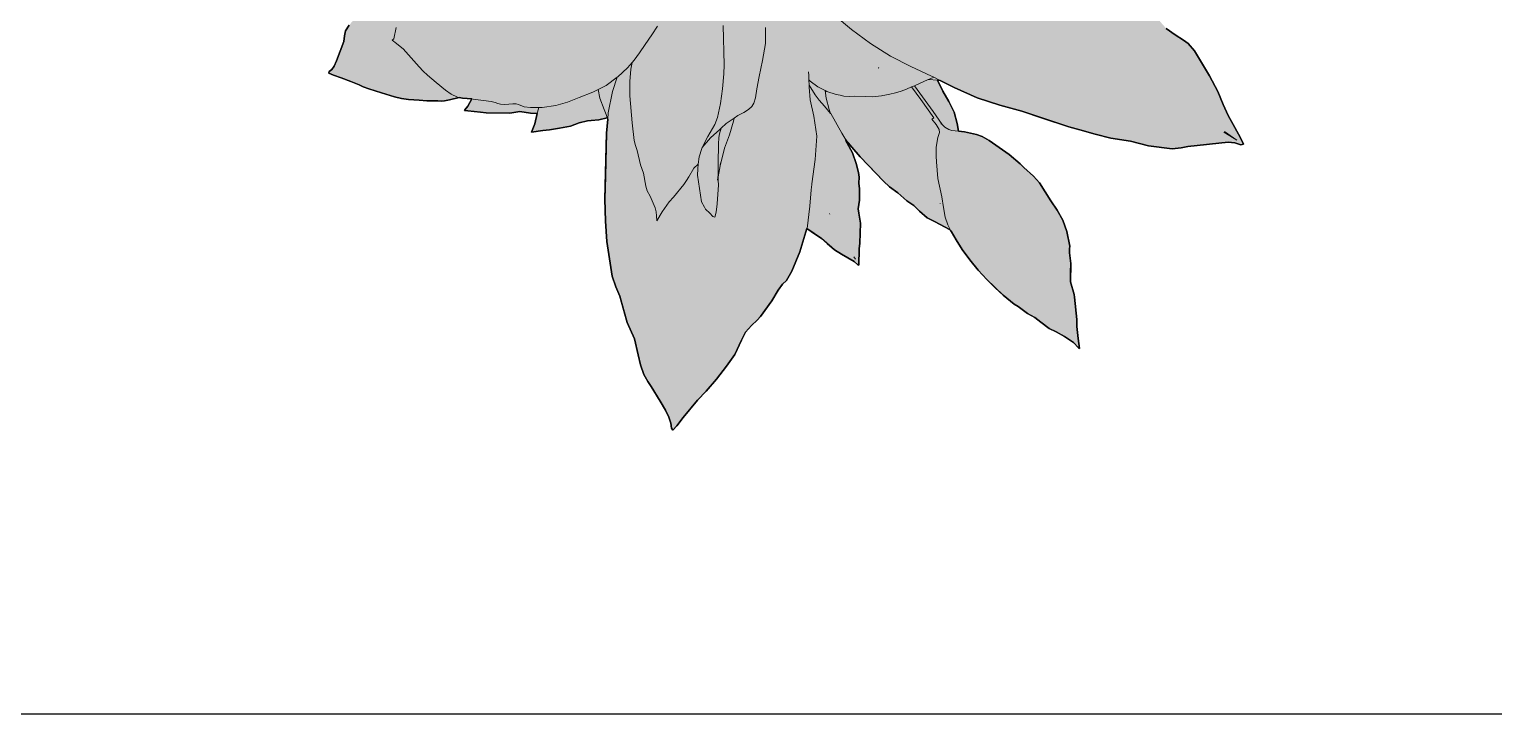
# Model space of a CAD drawing. Header units: millimetres. Extents: x 488786 to 747986, y 25193 to 95000.
# Drawn here: x 579773 to 581064, y 80073 to 80676 of the extents above; entities that cross this region are included whole.
import ezdxf

# ---------------------------------------------------------------- set-up
doc = ezdxf.new("R2010")
doc.units = ezdxf.units.MM
for name, color, linetype in [('10. ETC', 251, 'Continuous'), ('25. 255', 255, 'Continuous'), ('6. FUR1', 181, 'Continuous')]:
    doc.layers.add(name, color=color, linetype=linetype)
doc.layers.add('7. FUR2', color=241, linetype='Continuous', lineweight=5)

# ---------------------------------------------------------------- blocks, each defined once
blk = doc.blocks.new('YUHIHA_Accessory_Plant_Radial_A_Plan', base_point=(62331.6, -72220.1))
at = {"layer": '25. 255'}
h = blk.add_hatch(color=256, dxfattribs=at)
h.dxf.hatch_style = 1
h.paths.add_polyline_path([(61891.8, -72137.5), (61887.9, -72134.2), (61889.2, -72132.9), (61897.4, -72130.3), (61902.9, -72126.8), (61921, -72113.2), (61924.2, -72109.2), (61927.7, -72106.2), (61934.3, -72103.1), (61941.8, -72100.4), (61959.4, -72094.8), (61966.3, -72092.4), (61986.3, -72088.4), (61993.7, -72086.6), (62013.3, -72083), (62027.6, -72080.9), (62043, -72078.3), (62059.9, -72076.5), (62060, -72076.5), (62080.3, -72071.8), (62094, -72069.5), (62100.5, -72068.8), (62098.9, -72060.7), (62098.3, -72052.2), (62092.9, -72047.2), (62083.7, -72036.7), (62079.2, -72030.6), (62076.1, -72024.9), (62073.7, -72022.5), (62068.5, -72019.1), (62048.5, -72006.4), (62046.6, -72003.8), (62045.7, -72001.4), (62040.1, -71992.9), (62035.3, -71982), (62031.9, -71976.5), (62029.7, -71973.1), (62024.9, -71966.3), (62006.4, -71941.7), (62002.5, -71936.1), (62001.1, -71932), (61997, -71915.8), (61994.1, -71908.6), (61992.2, -71904.1), (61993.1, -71903.8), (61995.7, -71905.3), (61999, -71906.2), (62003.9, -71906.5), (62021.5, -71906.3), (62024.5, -71906.2), (62029.8, -71905.7), (62037.1, -71905.8), (62045.8, -71907.4), (62054.5, -71909.7), (62068.2, -71914.1), (62074.9, -71915.6), (62082.5, -71917.7), (62101.2, -71925.6), (62108.9, -71928.4), (62130.3, -71936.8), (62163.6, -71950.9), (62164, -71949.8), (62166.8, -71940.9), (62166.8, -71932.4), (62168.2, -71920.8), (62171.8, -71904.7), (62173.8, -71898.7), (62178.1, -71880.2), (62182.7, -71885), (62185.7, -71887.4), (62197.3, -71895.3), (62203.3, -71899.2), (62210.2, -71907.1), (62215.3, -71913.7), (62222.2, -71919.9), (62229.6, -71928.5), (62230.5, -71926.4), (62233.5, -71922.4), (62235.7, -71918), (62240.2, -71911.4), (62245.8, -71903.7), (62248, -71897.1), (62250.1, -71892.1), (62261.7, -71873.5), (62269.6, -71861.8), (62271.6, -71866.1), (62273.1, -71868.7), (62282.7, -71882.9), (62287.6, -71896.5), (62287.8, -71896.9), (62294.9, -71897.8), (62299.4, -71898.6), (62308.5, -71901.3), (62314.5, -71903.8), (62321.4, -71907.7), (62340.6, -71924.1), (62345.3, -71930.3), (62355.5, -71951.5), (62359.4, -71962.1), (62360.4, -71965.6), (62365.8, -71952.5), (62367.1, -71943), (62367.4, -71935.6), (62368.6, -71931.4), (62372, -71926.4), (62372.5, -71922.4), (62373.5, -71917.1), (62376.3, -71914.4), (62378.1, -71912.3), (62378.9, -71905.2), (62380.4, -71903.3), (62387.4, -71899.6), (62396.4, -71896.4), (62406, -71892.8), (62407.9, -71892.2), (62409, -71893.1), (62410, -71895), (62414.3, -71900.2), (62429.8, -71916.7), (62430.2, -71917.4), (62443.2, -71902.4), (62448.1, -71898.4), (62450.2, -71895.7), (62456.6, -71883.1), (62464.7, -71869.6), (62466.5, -71867.1), (62475.1, -71858.7), (62480.1, -71855.2), (62484.6, -71852.2), (62498.2, -71839.6), (62519.5, -71817.9), (62524.4, -71813.3), (62528, -71811.3), (62542.4, -71804.8), (62552.8, -71798.3), (62553.1, -71799), (62551.9, -71801.8), (62551.3, -71805.1), (62551.2, -71809.9), (62552.1, -71826.6), (62552.9, -71834.5), (62553, -71841.4), (62551.9, -71849.9), (62546.6, -71872.3), (62543.6, -71886.4), (62540.4, -71895.8), (62537, -71905.4), (62532, -71921.9), (62516.3, -71967.8), (62514.4, -71972.9), (62517.1, -71971.9), (62522.1, -71970.9), (62528.4, -71970.4), (62531.1, -71969.7), (62544.5, -71967.5), (62554.5, -71967.4), (62565.1, -71964.1), (62571.6, -71963), (62579.2, -71961.9), (62592.2, -71960.6), (62597.2, -71959.9), (62608.8, -71957.4), (62612.2, -71956.7), (62611.6, -71957.9), (62606.7, -71962.9), (62604.4, -71966.3), (62599, -71978.2), (62596.9, -71984.1), (62591.5, -71991.9), (62587, -71997.7), (62583.3, -72004.8), (62575.7, -72014.7), (62573.4, -72018.8), (62566.1, -72029.1), (62559.7, -72036.3), (62546.9, -72049.8), (62575.8, -72040), (62587.5, -72036.5), (62600.8, -72033.9), (62618.3, -72032.6), (62625.6, -72033.6), (62628.9, -72033.5), (62642.2, -72034.2), (62651.9, -72036.5), (62656.9, -72037.8), (62662, -72038), (62668.8, -72037.7), (62678.9, -72038.6), (62704.4, -72042.9), (62717.7, -72044.1), (62728.9, -72044.2), (62724.2, -72047.3), (62716.8, -72052.9), (62706.2, -72063.9), (62701.5, -72069.5), (62692.7, -72076.7), (62688.9, -72079.5), (62685.7, -72082.2), (62679.3, -72089.3), (62668.2, -72099.6), (62664.3, -72103.7), (62659.8, -72107.9), (62652.3, -72112.9), (62642.5, -72119.2), (62631.1, -72127.1), (62618.3, -72135.2), (62604.7, -72142.5), (62591.6, -72148.3), (62580.7, -72151.7), (62563.4, -72155.6), (62555.9, -72155.8), (62565.2, -72157.1), (62574.9, -72160.2), (62582.6, -72163.6), (62586.3, -72166), (62590.4, -72169.6), (62601.6, -72177.9), (62608.8, -72184.5), (62615.3, -72187.4), (62620.2, -72190.2), (62634.2, -72200.6), (62638, -72204.1), (62649.7, -72213.7), (62649, -72214.3), (62644.7, -72215.2), (62634.6, -72220.5), (62626.5, -72225.1), (62622.4, -72226.4), (62622, -72226.4), (62652.3, -72241.8), (62661.2, -72247.3), (62667.7, -72253.7), (62670.6, -72256.4), (62680.7, -72262.7), (62686.9, -72266.9), (62692.3, -72270.9), (62695.7, -72273.6), (62698.5, -72276.7), (62702.1, -72281.9), (62707.3, -72287.8), (62715.1, -72293.4), (62722.5, -72298), (62726.5, -72300.9), (62732.3, -72307.5), (62745.3, -72329.6), (62752.7, -72343.4), (62757.4, -72354.9), (62762, -72364.4), (62767.8, -72375.2), (62772.9, -72384.2), (62775.4, -72389.7), (62773.1, -72390.2), (62767.9, -72388.6), (62761.9, -72388), (62726.3, -72391.7), (62720.5, -72393), (62712.4, -72393.9), (62691.7, -72391.1), (62675.7, -72387.1), (62658.3, -72384.5), (62644.6, -72381), (62631, -72377.2), (62621.3, -72374.6), (62579.9, -72360.6), (62560.7, -72355.3), (62540.5, -72348.9), (62520.2, -72339.7), (62508.1, -72333.7), (62505.7, -72333.4), (62510.4, -72343), (62515.6, -72352.2), (62520.2, -72361.5), (62523, -72371.6), (62524.2, -72378.4), (62529.3, -72379), (62540.1, -72381.2), (62545.1, -72383.1), (62551.2, -72386.6), (62568.7, -72398.9), (62578.4, -72407.1), (62581.7, -72410.4), (62590.2, -72418.1), (62595.6, -72423.7), (62605.5, -72439.7), (62611, -72448), (62616.1, -72456.7), (62619.7, -72466.6), (62622.2, -72479.7), (62622, -72482.1), (62622, -72485.5), (62623.1, -72495), (62623, -72511), (62626.1, -72522.3), (62626.4, -72524.6), (62628.4, -72544.4), (62628.6, -72550.4), (62629.6, -72561.1), (62630.9, -72569.9), (62629.9, -72569.4), (62625.5, -72564.5), (62617.7, -72559.4), (62610.1, -72555.3), (62604.1, -72552.4), (62596.7, -72546.8), (62591.5, -72542.5), (62585.1, -72539), (62576.8, -72532.9), (62573.2, -72530.7), (62563.4, -72522.8), (62549.1, -72509), (62541.5, -72500.8), (62534.1, -72491.7), (62527.5, -72482.5), (62522.1, -72474.2), (62517.9, -72467), (62517.5, -72466.1), (62516.1, -72465), (62503.7, -72458.3), (62496.5, -72454.7), (62489.7, -72448.7), (62484.8, -72443.9), (62478.5, -72439.6), (62470.6, -72432.7), (62463.2, -72427.4), (62458.1, -72422.3), (62437.4, -72401), (62430, -72392.5), (62426.8, -72388.5), (62424.9, -72386.7), (62426.1, -72388.8), (62430.6, -72397.5), (62434, -72406.9), (62436.1, -72414.7), (62436.5, -72418.9), (62436.2, -72424), (62436.9, -72429), (62436.8, -72439), (62435.8, -72446.7), (62436.3, -72450.7), (62437.7, -72459.4), (62437.2, -72476.9), (62436.5, -72482.1), (62436.4, -72496.3), (62435.5, -72496.1), (62432.1, -72493.3), (62420.9, -72486.6), (62414.8, -72482.9), (62403.4, -72472.8), (62390.5, -72464.1), (62384.3, -72484.7), (62377.3, -72501.7), (62372.4, -72509.9), (62369.1, -72513.3), (62365, -72518.5), (62359.6, -72528), (62349.7, -72541.7), (62346.7, -72544.8), (62341.7, -72549.5), (62336.4, -72555.6), (62332.8, -72562.5), (62327, -72575.2), (62319.7, -72585.6), (62310.7, -72596.9), (62301.8, -72607.6), (62294, -72615.4), (62281.3, -72630.8), (62275.9, -72638), (62272.3, -72641.9), (62271.1, -72640.2), (62270.4, -72635.6), (62268.8, -72630.5), (62265.8, -72624.3), (62261.2, -72616.3), (62253.3, -72603.3), (62250.2, -72599.1), (62246.8, -72592.9), (62243.9, -72584.4), (62241.7, -72575.4), (62238.4, -72561.3), (62232.1, -72546.9), (62225.5, -72523.8), (62222.1, -72515.4), (62218.9, -72506.2), (62214.2, -72475.6), (62212.9, -72457.5), (62212.3, -72438.3), (62213.9, -72380), (62214.9, -72367.7), (62214.5, -72366.5), (62207, -72368.3), (62200.2, -72369), (62196.9, -72369.2), (62189.8, -72370.9), (62182.1, -72373.8), (62172.3, -72375.7), (62163.5, -72377), (62157.7, -72377.6), (62147.6, -72379.1), (62150.5, -72371.9), (62152.8, -72362.7), (62146.8, -72362.3), (62137.3, -72360.9), (62128.5, -72362.5), (62107.8, -72362.1), (62102.8, -72361.4), (62088.7, -72360.2), (62088.9, -72359.4), (62091.6, -72356.3), (62095, -72349.9), (62086.7, -72349.1), (62083.9, -72348.6), (62075.4, -72350.6), (62071, -72351.5), (62068, -72351.7), (62065.1, -72351.5), (62055.4, -72351.5), (62048.7, -72351), (62039.3, -72350.4), (62033.2, -72349.5), (62026.8, -72347.9), (62015.3, -72344.6), (62004.3, -72341.1), (61999.4, -72339.2), (61995.7, -72337.4), (61988.4, -72334.4), (61980, -72331.2), (61973, -72329), (61969, -72327.2), (61969.3, -72325.8), (61971.6, -72324), (61973.6, -72321.1), (61975.9, -72316.4), (61982.3, -72299.1), (61982.7, -72294.1), (61983.7, -72289.9), (61986.9, -72284.9), (61991, -72280), (62000.9, -72269.1), (62004.8, -72264.6), (62017.7, -72254.6), (62022.3, -72250.6), (62035.3, -72240.3), (62045.1, -72233.1), (62055.6, -72224.8), (62066.7, -72217.3), (62048.9, -72214.5), (62032.8, -72211.3), (62024.5, -72208.8), (62018.1, -72205.4), (62015.3, -72204.2), (62005.6, -72201.8), (61999.5, -72200.4), (61994.1, -72199.1), (61990.7, -72198), (61987.4, -72196.9), (61976.3, -72193), (61968.8, -72190.1), (61958.3, -72185.9), (61951.7, -72182.6), (61945, -72178.2), (61933.5, -72169.9), (61922.7, -72161.6), (61918, -72157.5), (61914.6, -72154.3), (61899, -72142.5)])
at = {"layer": '6. FUR1'}
for p, q in [((61986.9, -72284.9), (61983.7, -72289.9)), ((62715.1, -72293.4), (62707.3, -72287.8)), ((61982.3, -72299.1), (61975.9, -72316.4)), ((61982.7, -72294.1), (61982.3, -72299.1)), ((61983.7, -72289.9), (61982.7, -72294.1)), ((62722.5, -72298), (62715.1, -72293.4)), ((62726.5, -72300.9), (62722.5, -72298)), ((62732.3, -72307.5), (62726.5, -72300.9)), ((62745.3, -72329.6), (62732.3, -72307.5)), ((61969.3, -72325.8), (61969, -72327.2)), ((61969, -72327.2), (61973, -72329)), ((61971.6, -72324), (61969.3, -72325.8)), ((61973.6, -72321.1), (61971.6, -72324)), ((61975.9, -72316.4), (61973.6, -72321.1)), ((61973, -72329), (61980, -72331.2)), ((61980, -72331.2), (61988.4, -72334.4)), ((61988.4, -72334.4), (61995.7, -72337.4)), ((61995.7, -72337.4), (61999.4, -72339.2)), ((61999.4, -72339.2), (62004.3, -72341.1)), ((62510.4, -72343), (62505.7, -72333.4)), ((62505.7, -72333.4), (62508.1, -72333.7)), ((62508.1, -72333.7), (62520.2, -72339.7)), ((62520.2, -72339.7), (62540.5, -72348.9)), ((62752.7, -72343.4), (62745.3, -72329.6)), ((62004.3, -72341.1), (62015.3, -72344.6)), ((62015.3, -72344.6), (62026.8, -72347.9)), ((62026.8, -72347.9), (62033.2, -72349.5)), ((62033.2, -72349.5), (62039.3, -72350.4)), ((62039.3, -72350.4), (62048.7, -72351)), ((62048.7, -72351), (62055.4, -72351.5)), ((62055.4, -72351.5), (62065.1, -72351.5)), ((62065.1, -72351.5), (62068, -72351.7)), ((62068, -72351.7), (62071, -72351.5)), ((62071, -72351.5), (62075.4, -72350.6)), ((62075.4, -72350.6), (62083.9, -72348.6)), ((62083.9, -72348.6), (62086.7, -72349.1)), ((62086.7, -72349.1), (62095, -72349.9)), ((62095, -72349.9), (62091.6, -72356.3)), ((62515.6, -72352.2), (62510.4, -72343)), ((62520.2, -72361.5), (62515.6, -72352.2)), ((62540.5, -72348.9), (62560.7, -72355.3)), ((62757.4, -72354.9), (62752.7, -72343.4)), ((62088.9, -72359.4), (62088.7, -72360.2)), ((62088.7, -72360.2), (62094.5, -72360.7)), ((62091.6, -72356.3), (62088.9, -72359.4)), ((62094.5, -72360.7), (62102.8, -72361.4)), ((62102.8, -72361.4), (62107.8, -72362.1)), ((62107.8, -72362.1), (62128.5, -72362.5)), ((62128.5, -72362.5), (62137.3, -72360.9)), ((62137.3, -72360.9), (62146.8, -72362.3)), ((62146.8, -72362.3), (62152.8, -72362.7)), ((62152.8, -72362.7), (62150.5, -72371.9)), ((62523, -72371.6), (62520.2, -72361.5)), ((62560.7, -72355.3), (62579.9, -72360.6)), ((62579.9, -72360.6), (62597.2, -72366.5)), ((62762, -72364.4), (62757.4, -72354.9)), ((62767.8, -72375.2), (62762, -72364.4)), ((62150.5, -72371.9), (62147.6, -72379.1)), ((62147.6, -72379.1), (62157.7, -72377.6)), ((62157.7, -72377.6), (62163.5, -72377)), ((62163.5, -72377), (62172.3, -72375.7)), ((62172.3, -72375.7), (62182.1, -72373.8)), ((62182.1, -72373.8), (62189.8, -72370.9)), ((62189.8, -72370.9), (62196.9, -72369.2)), ((62196.9, -72369.2), (62200.2, -72369)), ((62200.2, -72369), (62207, -72368.3)), ((62207, -72368.3), (62214.5, -72366.5)), ((62214.9, -72367.7), (62213.9, -72380)), ((62214.5, -72366.5), (62214.9, -72367.7)), ((62524.2, -72378.4), (62523, -72371.6)), ((62529.3, -72379), (62524.2, -72378.4)), ((62540.1, -72381.2), (62529.3, -72379)), ((62597.2, -72366.5), (62621.3, -72374.6)), ((62621.3, -72374.6), (62631, -72377.2)), ((62631, -72377.2), (62644.6, -72381)), ((62772.9, -72384.2), (62767.8, -72375.2)), ((62213.9, -72380), (62212.8, -72418)), ((62424.9, -72386.7), (62426.8, -72388.5)), ((62426.1, -72388.8), (62424.9, -72386.7)), ((62430.6, -72397.5), (62426.1, -72388.8)), ((62426.8, -72388.5), (62430, -72392.5)), ((62545.1, -72383.1), (62540.1, -72381.2)), ((62551.2, -72386.6), (62545.1, -72383.1)), ((62568.7, -72398.9), (62551.2, -72386.6)), ((62644.6, -72381), (62658.3, -72384.5)), ((62658.3, -72384.5), (62675.7, -72387.1)), ((62675.7, -72387.1), (62691.7, -72391.1)), ((62691.7, -72391.1), (62712.4, -72393.9)), ((62720.5, -72393), (62726.3, -72391.7)), ((62726.3, -72391.7), (62761.9, -72388)), ((62761.9, -72388), (62767.9, -72388.6)), ((62767.9, -72388.6), (62773.1, -72390.2)), ((62775.4, -72389.7), (62772.9, -72384.2)), ((62773.1, -72390.2), (62775.4, -72389.7)), ((62430, -72392.5), (62437.4, -72401)), ((62434, -72406.9), (62430.6, -72397.5)), ((62578.4, -72407.1), (62568.7, -72398.9)), ((62712.4, -72393.9), (62720.5, -72393)), ((62436.1, -72414.7), (62434, -72406.9)), ((62436.5, -72418.9), (62436.1, -72414.7)), ((62581.7, -72410.4), (62578.4, -72407.1)), ((62590.2, -72418.1), (62581.7, -72410.4)), ((62212.8, -72418), (62212.3, -72438.3)), ((62436.2, -72424), (62436.5, -72418.9)), ((62436.9, -72429), (62436.2, -72424)), ((62436.8, -72439), (62436.9, -72429)), ((62458.1, -72422.3), (62463.2, -72427.4)), ((62463.2, -72427.4), (62470.6, -72432.7)), ((62595.6, -72423.7), (62590.2, -72418.1)), ((62605.5, -72439.7), (62595.6, -72423.7)), ((62212.3, -72438.3), (62212.9, -72457.5)), ((62435.8, -72446.7), (62436.8, -72439)), ((62470.6, -72432.7), (62478.5, -72439.6)), ((62478.5, -72439.6), (62484.8, -72443.9)), ((62611, -72448), (62605.5, -72439.7)), ((62436.3, -72450.7), (62435.8, -72446.7)), ((62437.7, -72459.4), (62436.3, -72450.7)), ((62484.8, -72443.9), (62489.7, -72448.7)), ((62489.7, -72448.7), (62496.5, -72454.7)), ((62496.5, -72454.7), (62503.7, -72458.3)), ((62616.1, -72456.7), (62611, -72448)), ((62212.9, -72457.5), (62214.2, -72475.6)), ((62384.3, -72484.7), (62390.5, -72464.1)), ((62390.5, -72464.1), (62397.3, -72468.7)), ((62397.3, -72468.7), (62403.4, -72472.8)), ((62437.2, -72476.9), (62437.7, -72459.4)), ((62503.7, -72458.3), (62516.1, -72465)), ((62516.1, -72465), (62517.5, -72466.1)), ((62517.5, -72466.1), (62517.9, -72467)), ((62517.9, -72467), (62522.1, -72474.2)), ((62619.7, -72466.6), (62616.1, -72456.7)), ((62622.2, -72479.7), (62619.7, -72466.6)), ((62214.2, -72475.6), (62218.9, -72506.2)), ((62403.4, -72472.8), (62408.4, -72477.2)), ((62408.4, -72477.2), (62414.8, -72482.9)), ((62436.4, -72496.3), (62436.5, -72482.1)), ((62436.5, -72482.1), (62437.2, -72476.9)), ((62522.1, -72474.2), (62527.5, -72482.5)), ((62622, -72482.1), (62622.2, -72479.7)), ((62622, -72485.5), (62622, -72482.1)), ((62377.3, -72501.7), (62384.3, -72484.7)), ((62414.8, -72482.9), (62420.9, -72486.6)), ((62420.9, -72486.6), (62432.1, -72493.3)), ((62432.1, -72493.3), (62435.5, -72496.1)), ((62527.5, -72482.5), (62534.1, -72491.7)), ((62534.1, -72491.7), (62541.5, -72500.8)), ((62623.1, -72495), (62622, -72485.5)), ((62623, -72502.9), (62623.1, -72495)), ((62218.9, -72506.2), (62222.1, -72515.4)), ((62372.4, -72509.9), (62377.3, -72501.7)), ((62435.5, -72496.1), (62436.4, -72496.3)), ((62541.5, -72500.8), (62549.1, -72509)), ((62623, -72511), (62623, -72502.9)), ((62222.1, -72515.4), (62225.5, -72523.8)), ((62359.6, -72528), (62365, -72518.5)), ((62365, -72518.5), (62369.1, -72513.3)), ((62369.1, -72513.3), (62372.4, -72509.9)), ((62549.1, -72509), (62556.6, -72516.3)), ((62556.6, -72516.3), (62563.4, -72522.8)), ((62626.1, -72522.3), (62623, -72511)), ((62225.5, -72523.8), (62228.8, -72535.4)), ((62349.7, -72541.7), (62359.6, -72528)), ((62563.4, -72522.8), (62573.2, -72530.7)), ((62573.2, -72530.7), (62576.8, -72532.9)), ((62576.8, -72532.9), (62585.1, -72539)), ((62626.4, -72524.6), (62626.1, -72522.3)), ((62628.4, -72544.4), (62626.4, -72524.6)), ((62228.8, -72535.4), (62232.1, -72546.9)), ((62232.1, -72546.9), (62238.4, -72561.3)), ((62341.7, -72549.5), (62346.7, -72544.8)), ((62346.7, -72544.8), (62349.7, -72541.7)), ((62585.1, -72539), (62591.5, -72542.5)), ((62591.5, -72542.5), (62596.7, -72546.8)), ((62596.7, -72546.8), (62604.1, -72552.4)), ((62628.6, -72550.4), (62628.4, -72544.4)), ((62332.8, -72562.5), (62336.4, -72555.6)), ((62336.4, -72555.6), (62341.7, -72549.5)), ((62604.1, -72552.4), (62610.1, -72555.3)), ((62610.1, -72555.3), (62617.7, -72559.4)), ((62617.7, -72559.4), (62625.5, -72564.5)), ((62629.6, -72561.1), (62628.6, -72550.4)), ((62238.4, -72561.3), (62241.7, -72575.4)), ((62327, -72575.2), (62332.8, -72562.5)), ((62625.5, -72564.5), (62629.9, -72569.4)), ((62630.9, -72569.9), (62629.6, -72561.1)), ((62629.9, -72569.4), (62630.9, -72569.9)), ((62241.7, -72575.4), (62243.9, -72584.4)), ((62243.9, -72584.4), (62246.8, -72592.9)), ((62310.7, -72596.9), (62319.7, -72585.6)), ((62319.7, -72585.6), (62327, -72575.2)), ((62246.8, -72592.9), (62250.2, -72599.1)), ((62301.8, -72607.6), (62310.7, -72596.9)), ((62250.2, -72599.1), (62253.3, -72603.3)), ((62253.3, -72603.3), (62261.2, -72616.3)), ((62294, -72615.4), (62301.8, -72607.6)), ((62261.2, -72616.3), (62265.8, -72624.3)), ((62265.8, -72624.3), (62268.8, -72630.5)), ((62281.3, -72630.8), (62294, -72615.4)), ((62268.8, -72630.5), (62270.4, -72635.6)), ((62270.4, -72635.6), (62271.1, -72640.2)), ((62275.9, -72638), (62281.3, -72630.8)), ((62271.1, -72640.2), (62272.3, -72641.9)), ((62272.3, -72641.9), (62275.9, -72638))]:
    blk.add_line(p, q, dxfattribs=at)
blk.add_lwpolyline([(62707.3, -72287.8), (62715.1, -72293.4), (62722.5, -72298), (62726.5, -72300.9), (62732.3, -72307.5), (62745.3, -72329.6), (62752.7, -72343.4), (62757.4, -72354.9), (62762, -72364.4), (62767.8, -72375.2), (62772.9, -72384.2), (62775.4, -72389.7), (62773.1, -72390.2), (62767.9, -72388.6), (62761.9, -72388), (62726.3, -72391.7), (62720.5, -72393), (62712.4, -72393.9), (62691.7, -72391.1), (62675.7, -72387.1), (62658.3, -72384.5), (62644.6, -72381), (62631, -72377.2), (62621.3, -72374.6), (62579.9, -72360.6), (62560.7, -72355.3), (62540.5, -72348.9), (62520.2, -72339.7), (62508.1, -72333.7), (62505.7, -72333.4), (62510.4, -72343), (62515.6, -72352.2), (62520.2, -72361.5), (62523, -72371.6), (62524.2, -72378.4), (62529.3, -72379), (62540.1, -72381.2), (62545.1, -72383.1), (62551.2, -72386.6), (62568.7, -72398.9), (62578.4, -72407.1), (62581.7, -72410.4), (62590.2, -72418.1), (62595.6, -72423.7), (62605.5, -72439.7), (62611, -72448), (62616.1, -72456.7), (62619.7, -72466.6), (62622.2, -72479.7), (62622, -72482.1), (62622, -72485.5), (62623.1, -72495), (62623, -72511), (62626.1, -72522.3), (62626.4, -72524.6), (62628.4, -72544.4), (62628.6, -72550.4), (62629.6, -72561.1), (62630.9, -72569.9), (62629.9, -72569.4), (62625.5, -72564.5), (62617.7, -72559.4), (62610.1, -72555.3), (62604.1, -72552.4), (62596.7, -72546.8), (62591.5, -72542.5), (62585.1, -72539), (62576.8, -72532.9), (62573.2, -72530.7), (62563.4, -72522.8), (62549.1, -72509), (62541.5, -72500.8), (62534.1, -72491.7), (62527.5, -72482.5), (62522.1, -72474.2), (62517.9, -72467), (62517.5, -72466.1), (62516.1, -72465), (62503.7, -72458.3), (62496.5, -72454.7), (62489.7, -72448.7), (62484.8, -72443.9), (62478.5, -72439.6), (62470.6, -72432.7), (62463.2, -72427.4), (62458.1, -72422.3), (62437.4, -72401), (62430, -72392.5), (62426.8, -72388.5), (62424.9, -72386.7), (62426.1, -72388.8), (62430.6, -72397.5), (62434, -72406.9), (62436.1, -72414.7), (62436.5, -72418.9), (62436.2, -72424), (62436.9, -72429), (62436.8, -72439), (62435.8, -72446.7), (62436.3, -72450.7), (62437.7, -72459.4), (62437.2, -72476.9), (62436.5, -72482.1), (62436.4, -72496.3), (62435.5, -72496.1), (62432.1, -72493.3), (62420.9, -72486.6), (62414.8, -72482.9), (62403.4, -72472.8), (62390.5, -72464.1), (62384.3, -72484.7), (62377.3, -72501.7), (62372.4, -72509.9), (62369.1, -72513.3), (62365, -72518.5), (62359.6, -72528), (62349.7, -72541.7), (62346.7, -72544.8), (62341.7, -72549.5), (62336.4, -72555.6), (62332.8, -72562.5), (62327, -72575.2), (62319.7, -72585.6), (62310.7, -72596.9), (62301.8, -72607.6), (62294, -72615.4), (62281.3, -72630.8), (62275.9, -72638), (62272.3, -72641.9), (62271.1, -72640.2), (62270.4, -72635.6), (62268.8, -72630.5), (62265.8, -72624.3), (62261.2, -72616.3), (62253.3, -72603.3), (62250.2, -72599.1), (62246.8, -72592.9), (62243.9, -72584.4), (62241.7, -72575.4), (62238.4, -72561.3), (62232.1, -72546.9), (62225.5, -72523.8), (62222.1, -72515.4), (62218.9, -72506.2), (62214.2, -72475.6), (62212.9, -72457.5), (62212.3, -72438.3), (62213.9, -72380), (62214.9, -72367.7), (62214.5, -72366.5), (62207, -72368.3), (62200.2, -72369), (62196.9, -72369.2), (62189.8, -72370.9), (62182.1, -72373.8), (62172.3, -72375.7), (62163.5, -72377), (62157.7, -72377.6), (62147.6, -72379.1), (62150.5, -72371.9), (62152.8, -72362.7), (62146.8, -72362.3), (62137.3, -72360.9), (62128.5, -72362.5), (62107.8, -72362.1), (62102.8, -72361.4), (62088.7, -72360.2), (62088.9, -72359.4), (62091.6, -72356.3), (62095, -72349.9), (62086.7, -72349.1), (62083.9, -72348.6), (62075.4, -72350.6), (62071, -72351.5), (62068, -72351.7), (62065.1, -72351.5), (62055.4, -72351.5), (62048.7, -72351), (62039.3, -72350.4), (62033.2, -72349.5), (62026.8, -72347.9), (62015.3, -72344.6), (62004.3, -72341.1), (61999.4, -72339.2), (61995.7, -72337.4), (61988.4, -72334.4), (61980, -72331.2), (61973, -72329), (61969, -72327.2), (61969.3, -72325.8), (61971.6, -72324), (61973.6, -72321.1), (61975.9, -72316.4), (61982.3, -72299.1), (61982.7, -72294.1), (61983.7, -72289.9), (61986.9, -72284.9)], dxfattribs=at)
at = {"layer": '7. FUR2'}
for p, q in [((62028.5, -72286.9), (62026.3, -72296.9)), ((62253.8, -72293.4), (62258.8, -72285.7)), ((62317.4, -72319.9), (62316.8, -72285.1)), ((62353.9, -72287), (62353.9, -72301)), ((62415.5, -72276.6), (62429.9, -72288.8)), ((62026.3, -72296.9), (62024.7, -72298.2)), ((62024.7, -72298.2), (62028.6, -72300.9)), ((62028.6, -72300.9), (62034.9, -72306.1)), ((62247.9, -72302), (62253.8, -72293.4)), ((62353.9, -72301), (62351.4, -72316)), ((62429.9, -72288.8), (62446.6, -72301.1)), ((62446.6, -72301.1), (62464.3, -72312.3)), ((62034.9, -72306.1), (62036.6, -72308.1)), ((62036.6, -72308.1), (62036.8, -72308.3)), ((62036.8, -72308.3), (62048.6, -72321.6)), ((62238.1, -72315.7), (62242.9, -72309.1)), ((62242.9, -72309.1), (62247.9, -72302)), ((62464.3, -72312.3), (62482, -72321.3)), ((62048.6, -72321.6), (62052.1, -72325.3)), ((62052.1, -72325.3), (62056.1, -72328.8)), ((62223.9, -72330.4), (62232.2, -72322.5)), ((62232.2, -72322.5), (62236.3, -72317.8)), ((62235.2, -72323.5), (62234.4, -72334.6)), ((62236.3, -72317.8), (62235.2, -72323.5)), ((62236.3, -72317.8), (62238.1, -72315.7)), ((62317.4, -72319.9), (62317.1, -72327.6)), ((62317.5, -72322.9), (62317.4, -72319.9)), ((62351.4, -72316), (62348.3, -72330)), ((62392.2, -72329.2), (62391.9, -72326.1)), ((62453.4, -72322.5), (62453.6, -72322.6)), ((62453.6, -72322.6), (62453.8, -72322.7)), ((62453.8, -72322.7), (62454, -72322.8)), ((62482, -72321.3), (62500.4, -72329.8)), ((62056.1, -72328.8), (62063.7, -72335.5)), ((62063.7, -72335.5), (62071.8, -72342.2)), ((62206.4, -72341.5), (62213.6, -72337.9)), ((62213.6, -72337.9), (62223.3, -72330.8)), ((62223.3, -72330.8), (62219, -72343.2)), ((62223.3, -72330.8), (62223.9, -72330.4)), ((62234.4, -72334.6), (62234.3, -72347.2)), ((62317.1, -72327.6), (62316.1, -72340.9)), ((62348.3, -72330), (62346.4, -72341)), ((62392.3, -72332.9), (62392.2, -72329.2)), ((62392.3, -72332.9), (62393.5, -72334.1)), ((62392.4, -72337.8), (62392.3, -72332.9)), ((62397.9, -72346.3), (62392.4, -72337.8)), ((62392.4, -72339.4), (62392.4, -72337.8)), ((62393.4, -72350.7), (62392.4, -72339.4)), ((62393.5, -72334.1), (62400, -72339.1)), ((62400, -72339.1), (62406.7, -72342.5)), ((62478.2, -72341.2), (62482.7, -72339.3)), ((62482.7, -72339.3), (62485.2, -72338.2)), ((62490.8, -72350.3), (62482.7, -72339.3)), ((62485.2, -72338.2), (62497.4, -72332.8)), ((62485.2, -72338.2), (62501.9, -72361.1)), ((62497.4, -72332.8), (62497.6, -72332.7)), ((62497.6, -72332.7), (62501.8, -72331)), ((62497.6, -72332.7), (62505.7, -72333.4)), ((62500.4, -72329.8), (62502.4, -72330.8)), ((62501.8, -72331), (62502.4, -72330.8)), ((62502.4, -72330.8), (62508.1, -72333.7)), ((62071.8, -72342.2), (62076.9, -72345.7)), ((62076.9, -72345.7), (62082.4, -72348.3)), ((62082.4, -72348.3), (62083.9, -72348.6)), ((62095, -72349.9), (62096.1, -72350)), ((62096.1, -72350), (62112, -72352)), ((62112, -72352), (62115.5, -72353.1)), ((62115.5, -72353.1), (62117.9, -72354)), ((62169, -72355.7), (62179.3, -72352.7)), ((62179.3, -72352.7), (62189.8, -72348.6)), ((62189.8, -72348.6), (62201.7, -72343.8)), ((62201.7, -72343.8), (62206.4, -72341.5)), ((62206.4, -72341.5), (62207.9, -72349.2)), ((62207.9, -72349.2), (62211.6, -72359.2)), ((62219, -72343.2), (62215.3, -72362.2)), ((62234.3, -72347.2), (62236.3, -72370.8)), ((62314.3, -72353.8), (62316.1, -72340.9)), ((62345.2, -72349), (62343.8, -72353.6)), ((62346.4, -72341), (62345.2, -72349)), ((62396.7, -72365.2), (62393.4, -72350.7)), ((62401.2, -72351), (62397.9, -72346.3)), ((62406.1, -72356.3), (62401.2, -72351)), ((62406.7, -72342.5), (62407.6, -72349.2)), ((62406.7, -72342.5), (62408.1, -72343.2)), ((62407.6, -72349.2), (62410, -72359.1)), ((62408.1, -72343.2), (62416.3, -72346.1)), ((62416.3, -72346.1), (62419.9, -72346.7)), ((62419.9, -72346.7), (62423.1, -72347.3)), ((62423.1, -72347.3), (62428.4, -72347.6)), ((62428.4, -72347.6), (62432.3, -72347.5)), ((62432.3, -72347.5), (62442.2, -72347.8)), ((62442.2, -72347.8), (62448.1, -72348)), ((62448.1, -72348), (62456.3, -72347.1)), ((62456.3, -72347.1), (62457.4, -72346.9)), ((62457.4, -72346.9), (62459.1, -72346.6)), ((62459.1, -72346.6), (62463.6, -72345.8)), ((62463.6, -72345.8), (62468.5, -72344.6)), ((62468.5, -72344.6), (62473.7, -72343)), ((62473.7, -72343), (62478.2, -72341.2)), ((62502.4, -72366.6), (62490.8, -72350.3)), ((62117.9, -72354), (62120.3, -72354.6)), ((62120.3, -72354.6), (62123.8, -72354.7)), ((62123.8, -72354.7), (62127.7, -72354.5)), ((62127.7, -72354.5), (62131.2, -72354.3)), ((62131.2, -72354.3), (62134.1, -72354.3)), ((62134.1, -72354.3), (62136.2, -72354.8)), ((62136.2, -72354.8), (62141.3, -72356.8)), ((62141.3, -72356.8), (62146.9, -72357.5)), ((62146.9, -72357.5), (62154, -72357.4)), ((62153, -72361.5), (62152.8, -72362.7)), ((62154, -72357.4), (62153, -72361.5)), ((62154, -72357.4), (62157.2, -72357.3)), ((62157.2, -72357.3), (62169, -72355.7)), ((62211.6, -72359.2), (62213.4, -72363.6)), ((62213.4, -72363.6), (62214.5, -72366.5)), ((62215.3, -72362.2), (62214.9, -72367.7)), ((62309.3, -72372.3), (62311.6, -72366.1)), ((62314.3, -72353.8), (62311.6, -72366.1)), ((62329.7, -72364.6), (62326.4, -72366.8)), ((62334.9, -72361.9), (62329.7, -72364.6)), ((62338.9, -72359.3), (62334.9, -72361.9)), ((62341.8, -72356.6), (62338.9, -72359.3)), ((62343.8, -72353.6), (62341.8, -72356.6)), ((62399.3, -72382.8), (62396.7, -72365.2)), ((62411.4, -72362.7), (62406.1, -72356.3)), ((62410, -72359.1), (62411.4, -72362.7)), ((62411.5, -72362.8), (62411.4, -72362.7)), ((62421.2, -72380.2), (62411.5, -72362.8)), ((62501.9, -72361.1), (62509.6, -72372.4)), ((62236.3, -72370.8), (62238.1, -72386.5)), ((62303, -72383.1), (62309.3, -72372.3)), ((62313.7, -72376.8), (62305.4, -72384.3)), ((62313.5, -72380.7), (62315, -72375.6)), ((62315, -72375.6), (62313.7, -72376.8)), ((62319.4, -72371.5), (62315, -72375.6)), ((62326.4, -72366.8), (62319.4, -72371.5)), ((62322.2, -72381.5), (62325.8, -72369.4)), ((62326.4, -72366.8), (62325.8, -72369.4)), ((62501.6, -72367.1), (62500.5, -72367.6)), ((62500.5, -72367.6), (62504.4, -72372.5)), ((62502, -72366.9), (62501.6, -72367.1)), ((62502.4, -72366.6), (62502, -72366.9)), ((62504.4, -72372.5), (62507.2, -72376.7)), ((62507.2, -72376.7), (62507.4, -72379.4)), ((62509.6, -72372.4), (62508.7, -72371.4)), ((62512.1, -72374.8), (62509.6, -72372.4)), ((62515.5, -72376.9), (62512.1, -72374.8)), ((62518.2, -72377.7), (62515.5, -72376.9)), ((62524.2, -72378.4), (62518.2, -72377.7)), ((62769.4, -72386.3), (62758, -72379.1)), ((62758.6, -72378.5), (62769.4, -72386.3)), ((62238.1, -72386.5), (62239.4, -72391)), ((62239.4, -72391), (62240.9, -72395.4)), ((62303, -72383.1), (62298.2, -72392.7)), ((62305.4, -72384.3), (62298.2, -72392.7)), ((62312.2, -72406.6), (62312.4, -72389.8)), ((62312.4, -72389.8), (62312.7, -72384)), ((62312.7, -72384), (62313.5, -72380.7)), ((62322.2, -72381.5), (62317.9, -72393.3)), ((62397.7, -72403.4), (62399.3, -72382.8)), ((62423.8, -72384.6), (62421.2, -72380.2)), ((62423.8, -72384.6), (62426.8, -72388.5)), ((62424.9, -72386.7), (62423.8, -72384.6)), ((62506, -72384), (62504.4, -72392.3)), ((62507.4, -72379.4), (62506, -72384)), ((62240.9, -72395.4), (62243.8, -72408.1)), ((62295.5, -72401), (62294.7, -72407.3)), ((62298.2, -72392.7), (62295.5, -72401)), ((62297.5, -72394.6), (62295.5, -72401)), ((62298.2, -72392.7), (62297.5, -72394.6)), ((62314, -72408.9), (62317.9, -72393.3)), ((62394.7, -72424.7), (62397.7, -72403.4)), ((62437.4, -72401), (62451.9, -72415.9)), ((62504.4, -72392.3), (62504.4, -72400.4)), ((62504.4, -72400.4), (62504.7, -72405.2)), ((62243.8, -72408.1), (62246.5, -72415.2)), ((62246.5, -72415.2), (62248.6, -72426.7)), ((62286.5, -72418.6), (62290.8, -72411)), ((62290.8, -72411), (62294.7, -72407.3)), ((62294.3, -72411.6), (62294.1, -72417.1)), ((62294.1, -72417.1), (62295.7, -72428.9)), ((62294.1, -72417.1), (62297.5, -72440.5)), ((62294.7, -72407.3), (62294.3, -72411.6)), ((62312.2, -72416.9), (62311.7, -72421.5)), ((62312.2, -72416.9), (62312.2, -72406.6)), ((62312.2, -72418.5), (62314, -72408.9)), ((62312.2, -72418.5), (62312.2, -72416.9)), ((62314, -72408.9), (62314.4, -72406.3)), ((62451.9, -72415.9), (62458.1, -72422.3)), ((62504.7, -72405.2), (62506, -72419.9)), ((62248.6, -72426.7), (62249.7, -72430.8)), ((62272.8, -72436.5), (62281.9, -72425.2)), ((62281.9, -72425.2), (62284.3, -72421.9)), ((62284.3, -72421.9), (62286.5, -72418.6)), ((62297.5, -72440.5), (62295.7, -72428.9)), ((62311.5, -72442.5), (62312.4, -72425.7)), ((62312.3, -72421.7), (62312.2, -72418.5)), ((62312.2, -72418.5), (62312.2, -72418.5)), ((62312.4, -72425.7), (62312.3, -72421.7)), ((62393.2, -72444.4), (62394.3, -72430)), ((62394.3, -72430), (62394.7, -72425.3)), ((62394.7, -72425.3), (62394.7, -72424.7)), ((62506, -72419.9), (62509.5, -72436.2)), ((62249.7, -72430.8), (62252.2, -72435.6)), ((62252.2, -72435.6), (62256.6, -72445.8)), ((62262.9, -72449.4), (62269, -72440.6)), ((62269, -72440.6), (62272.8, -72436.5)), ((62297.5, -72440.5), (62300.2, -72445.4)), ((62310.6, -72449.8), (62311.5, -72442.5)), ((62507.9, -72442), (62507.9, -72441.9)), ((62509.5, -72436.2), (62510.9, -72445.5)), ((62256.6, -72445.8), (62257.6, -72449.5)), ((62257.6, -72449.5), (62257.9, -72452.9)), ((62257.9, -72452.9), (62258.3, -72457.4)), ((62258.3, -72457.4), (62262.9, -72449.4)), ((62300.2, -72445.4), (62301.1, -72447.1)), ((62301.1, -72447.1), (62304.9, -72450.7)), ((62304.9, -72450.7), (62307.5, -72453.6)), ((62307.5, -72453.6), (62309.3, -72454)), ((62309.3, -72454), (62310.6, -72449.8)), ((62390.6, -72464), (62393.2, -72444.4)), ((62410.3, -72451), (62410.6, -72451.6)), ((62510.9, -72445.5), (62512.5, -72454.2)), ((62512.5, -72454.2), (62514.7, -72460.8)), ((62390.5, -72464.1), (62390.6, -72464)), ((62514.7, -72460.8), (62517.5, -72466.1)), ((62433.3, -72491.1), (62431.9, -72489))]:
    blk.add_line(p, q, dxfattribs=at)

msp = doc.modelspace()

# ---------------------------------------------------------------- linework, layer by layer
at = {"layer": '10. ETC'}
msp.add_line((575900, 80072.6), (584900, 80072.6), dxfattribs=at)

# ---------------------------------------------------------------- block references
msp.add_blockref('YUHIHA_Accessory_Plant_Radial_A_Plan', (580400, 80744.4))

doc.saveas('drawing.dxf')
